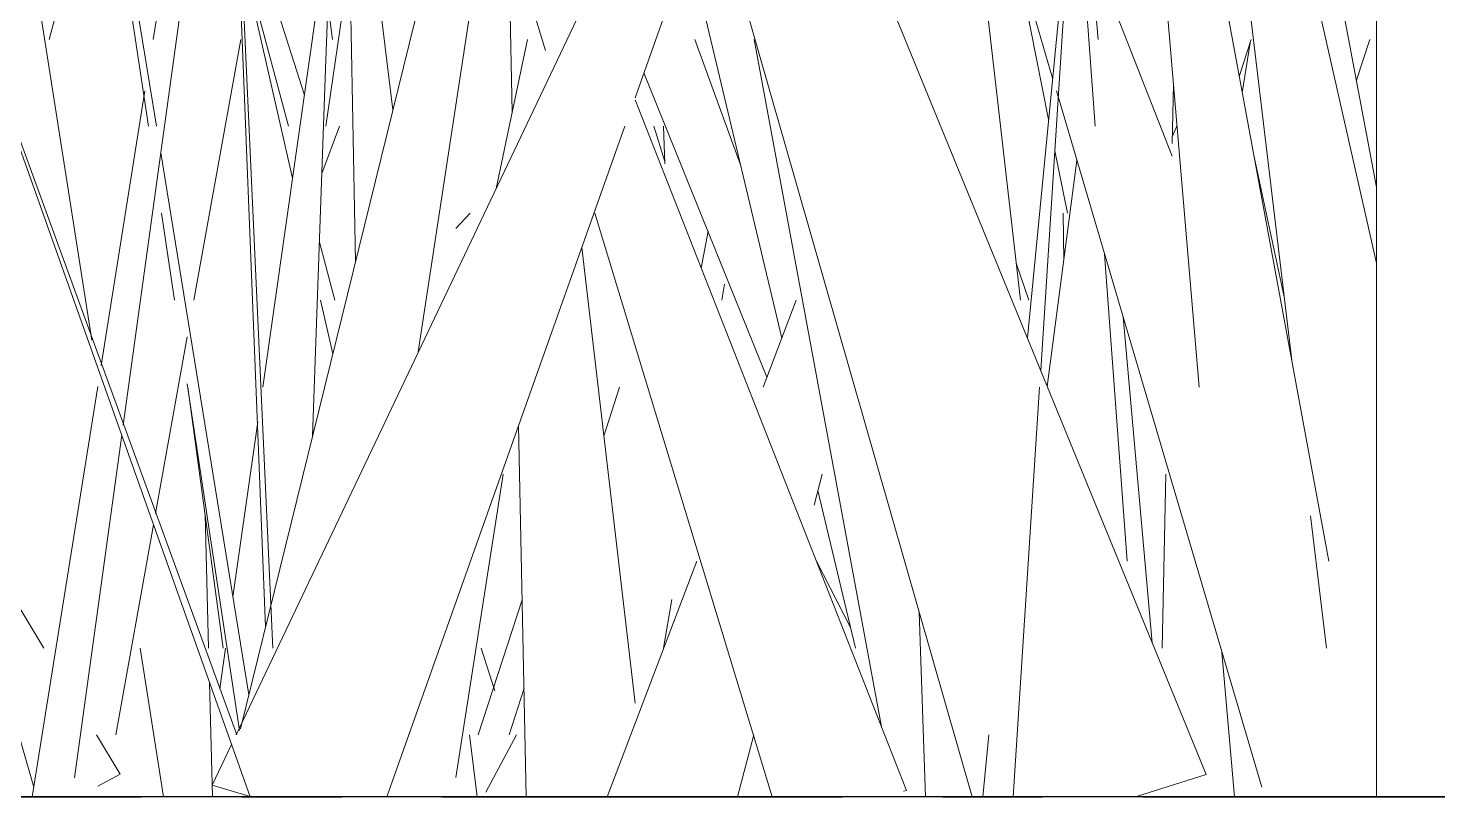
# Model space of a CAD drawing. Header units: millimetres. Extents: x -10020 to 20888, y -4665 to 12339.
# Drawn here: x 2025.13 to 2069.84, y 3048 to 3072.39 of the extents above; entities that cross this region are included whole.
import ezdxf

# ---------------------------------------------------------------- set-up
doc = ezdxf.new("R2010")
doc.units = ezdxf.units.MM
doc.linetypes.add('Grid Line 1_2_', pattern=[22.225, 12.7, -3.175, 3.175, -3.175])
doc.layers.add('A-FLOR-HRAL', color=11, linetype='Continuous', lineweight=9)
doc.layers.add('G-IMPT', color=8, linetype='Continuous', lineweight=9)

# ---------------------------------------------------------------- blocks, each defined once
blk = doc.blocks.new('Railing - 3_4_-V12-West')
at = {"layer": 'A-FLOR-HRAL'}
blk.add_line((2067.898, 3048), (2067.898, 3933.825), dxfattribs=at)
blk = doc.blocks.new('Railing - Railing-408075-West')
blk.add_blockref('Railing - 3_4_-V12-West', (0, 0))
blk = doc.blocks.new('Grass Array - 25_dwg-V24-West')
at = {"layer": 'G-IMPT'}
for p, q in [((2028.142, 3059.791), (2034.662, 3106.974)), ((2052.784, 3097.296), (2056.599, 3063.757)), ((2041.539, 3071.677), (2033.989, 3096.557)), ((2032.963, 3096.312), (2029.094, 3072.034)), ((2031.725, 3049.962), (2053.321, 3095.368)), ((2062.275, 3060.998), (2059.616, 3092.117)), ((2061.867, 3091.628), (2067.898, 3064.93)), ((2059.071, 3072.034), (2057.359, 3091.184)), ((2028.946, 3069.275), (2025.734, 3090.58)), ((2032.662, 3053.392), (2031.268, 3088.297)), ((2023.21, 3087.678), (2027.153, 3062.488)), ((2050.278, 3086.797), (2044.38, 3070.182)), ((2065.223, 3061.758), (2062.361, 3085.585)), ((2061.069, 3084.248), (2066.382, 3055.48)), ((2026.979, 3082.926), (2029.199, 3069.275)), ((2057.936, 3083.358), (2058.973, 3069.275)), ((2036.699, 3069.802), (2035.195, 3082.054)), ((2048.713, 3082.388), (2062.491, 3048.709)), ((2031.597, 3081.093), (2032.891, 3052.721)), ((2057.624, 3070.805), (2054.822, 3080.311)), ((2027.711, 3079.273), (2025.8, 3072.034)), ((2031.753, 3049.962), (2021.251, 3078.753)), ((2056.822, 3062.566), (2058.286, 3077.603)), ((2057.941, 3072.291), (2058.286, 3077.603)), ((2038.605, 3077.552), (2031.866, 3050.159)), ((2037.505, 3062.115), (2039.823, 3077.334)), ((2055.068, 3048), (2046.779, 3076.942)), ((2032.574, 3060.998), (2034.745, 3076.232)), ((2034.563, 3071.098), (2034.745, 3076.232)), ((2035.31, 3075.919), (2035.515, 3064.99)), ((2033.894, 3070.261), (2032.447, 3074.793)), ((2035.337, 3074.504), (2034.574, 3069.275)), ((2046.127, 3074.793), (2049.033, 3062.558)), ((2056.441, 3074.793), (2057.496, 3069.494)), ((2058.881, 3074.793), (2061.417, 3068.332)), ((2067.898, 3067.345), (2066.549, 3074.479)), ((2040.482, 3069.726), (2040.386, 3074.349)), ((2033.519, 3067.629), (2032.156, 3073.602)), ((2032.186, 3073.768), (2033.386, 3069.275)), ((2023.235, 3073.166), (2032.171, 3048)), ((2034.636, 3073.164), (2034.784, 3072.034)), ((2057.941, 3072.291), (2057.245, 3061.534)), ((2031.875, 3072.034), (2030.387, 3063.757)), ((2039.974, 3067.306), (2040.966, 3072.034)), ((2046.272, 3072.034), (2047.728, 3068.052)), ((2048.155, 3072.034), (2052.197, 3050.216)), ((2063.922, 3072.034), (2063.543, 3070.852)), ((2063.639, 3070.334), (2063.888, 3071.925)), ((2067.256, 3070.739), (2067.681, 3072.034)), ((2034.563, 3071.098), (2034.15, 3059.441)), ((2048.563, 3061.321), (2044.661, 3070.974)), ((2048.563, 3061.321), (2044.661, 3070.974)), ((2061.454, 3070.606), (2061.417, 3068.734)), ((2028.834, 3070.406), (2027.445, 3061.691)), ((2044.38, 3070.112), (2052.988, 3048.204)), ((2064.258, 3048.303), (2057.744, 3070.398)), ((2034.446, 3067.783), (2035.004, 3069.275)), ((2044.058, 3069.275), (2036.505, 3048)), ((2045.322, 3068.154), (2044.972, 3069.275)), ((2045.324, 3068.082), (2045.28, 3069.275)), ((2061.417, 3068.946), (2061.561, 3069.275)), ((2029.336, 3068.43), (2032.132, 3051.238)), ((2057.454, 3061.021), (2058.395, 3068.192)), ((2057.696, 3068.494), (2058.09, 3066.516)), ((2064.014, 3068.304), (2064.97, 3063.861)), ((2029.778, 3063.757), (2029.362, 3066.516)), ((2039.147, 3066.516), (2038.699, 3066.037)), ((2048.724, 3048), (2043.105, 3066.516)), ((2057.978, 3065.013), (2057.954, 3066.516)), ((2046.477, 3064.775), (2046.694, 3065.945)), ((2034.368, 3065.597), (2034.86, 3063.757)), ((2042.694, 3065.434), (2044.38, 3050.976)), ((2059.272, 3065.215), (2059.989, 3055.48)), ((2056.872, 3063.757), (2056.466, 3064.93)), ((2047.135, 3063.757), (2047.22, 3064.265)), ((2034.792, 3062.052), (2034.403, 3063.757)), ((2049.489, 3063.757), (2048.44, 3060.998)), ((2060.783, 3052.885), (2059.858, 3063.226)), ((2030.178, 3062.592), (2029.171, 3056.987)), ((2031.837, 3050.101), (2030.178, 3061.106)), ((2027.338, 3061.017), (2025.263, 3048)), ((2030.195, 3060.998), (2031.32, 3052.721)), ((2043.393, 3059.443), (2043.884, 3060.994)), ((2057.21, 3060.998), (2056.368, 3048)), ((2031.626, 3054.345), (2032.417, 3059.894)), ((2040.929, 3048), (2040.687, 3059.779)), ((2026.597, 3048.605), (2028.098, 3059.471)), ((2040.198, 3058.239), (2038.699, 3048.618)), ((2050.058, 3057.255), (2050.316, 3058.239)), ((2061.21, 3058.239), (2061.101, 3052.721)), ((2050.181, 3057.724), (2051.37, 3052.721)), ((2029.107, 3056.63), (2027.909, 3049.962)), ((2030.854, 3052.721), (2030.742, 3056.969)), ((2066.308, 3052.721), (2065.805, 3056.916)), ((2023.96, 3055.48), (2025.632, 3052.721)), ((2046.342, 3055.48), (2043.498, 3048)), ((2051.219, 3053.356), (2050.138, 3055.48)), ((2025.312, 3048.308), (2023.485, 3054.64)), ((2039.399, 3049.962), (2040.8, 3054.249)), ((2045.282, 3052.721), (2045.541, 3054.265)), ((2053.588, 3048), (2053.391, 3053.855)), ((2028.682, 3052.721), (2029.42, 3048)), ((2031.211, 3051.428), (2031.395, 3052.721)), ((2039.929, 3051.367), (2039.496, 3052.721)), ((2063.386, 3048), (2062.994, 3052.589)), ((2030.977, 3048), (2030.882, 3051.631)), ((2040.386, 3049.962), (2040.858, 3051.452)), ((2027.303, 3049.962), (2028.055, 3048.721)), ((2039.373, 3048), (2039.133, 3049.962)), ((2040.623, 3049.962), (2039.645, 3048.145)), ((2047.63, 3048), (2048.145, 3049.962)), ((2055.405, 3048), (2055.596, 3049.962)), ((2030.967, 3048.368), (2031.582, 3049.661)), ((2027.338, 3048.337), (2028.055, 3048.721)), ((2060.256, 3048), (2062.491, 3048.709)), ((2030.967, 3048.368), (2032.169, 3048.008)), ((2052.898, 3048.177), (2052.988, 3048.204))]:
    blk.add_line(p, q, dxfattribs=at)
blk = doc.blocks.new('Grass Array - Grass Array-V25-West')
blk.add_blockref('Grass Array - 25_dwg-V24-West', (0, 0))

msp = doc.modelspace()

# ---------------------------------------------------------------- linework, layer by layer
msp.add_line((4710.823, 3048), (-7496.271, 3048))
at = {"linetype": 'Grid Line 1_2_'}
msp.add_line((-7496.271, 3048), (19186.713, 3048), dxfattribs=at)

# ---------------------------------------------------------------- block references
for name in ['Railing - Railing-408075-West', 'Grass Array - Grass Array-V25-West']:
    msp.add_blockref(name, (0, 0))

doc.saveas('drawing.dxf')
